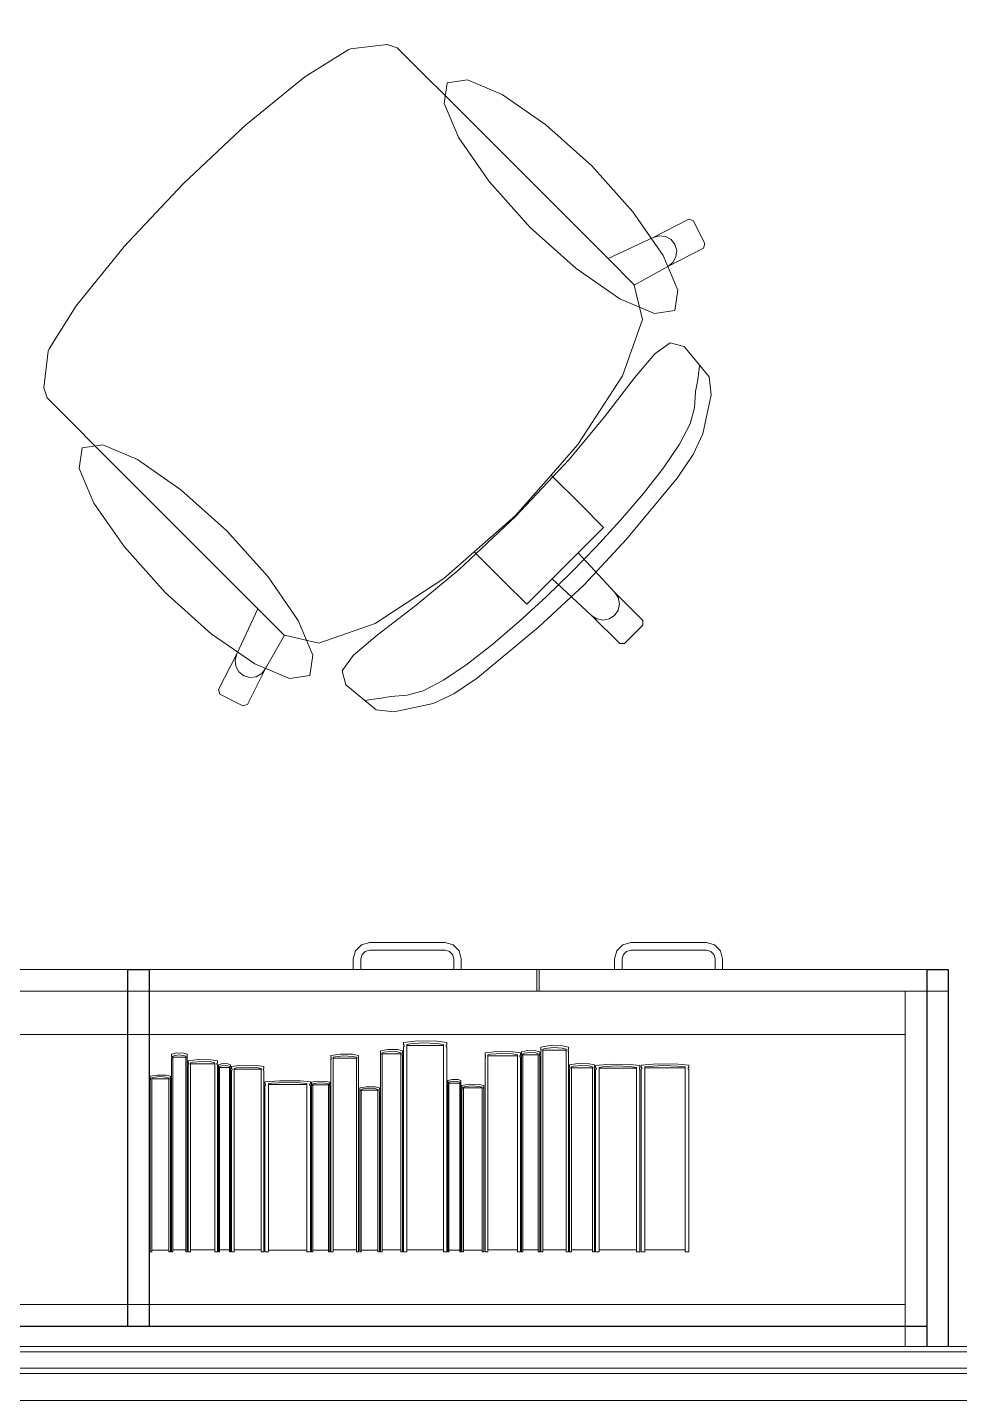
# Model space of a CAD drawing. Header units: inches. Extents: x -38 to 5698, y -33 to 92.
# Drawn here: x 197.531 to 198.395, y 18.6 to 19.871 of the extents above; entities that cross this region are included whole.
import ezdxf

# ---------------------------------------------------------------- set-up
doc = ezdxf.new("R2010")
doc.units = ezdxf.units.IN
doc.header["$MEASUREMENT"] = 0
doc.set_wipeout_variables(frame=1)
doc.linetypes.add('Wipeout_Contour', pattern=[1, 0, -1])
for name, color, linetype in [('02 _ ARQ _ ZON _ Espacio.3D', 7, 'Continuous'), ('Acabado - Muros', 7, 'Continuous'), ('Interior - Mobiliario', 7, 'Continuous')]:
    doc.layers.add(name, color=color, linetype=linetype)

msp = doc.modelspace()

# ---------------------------------------------------------------- linework, layer by layer
at = {"layer": '02 _ ARQ _ ZON _ Espacio.3D', "color": 254, "linetype": 'Continuous', "lineweight": 0, "flags": 128}
for points in [[(205.02, 18.65), (205.02, 29.6999), (193.32, 29.6999), (193.32, 25.3384), (194.57, 25.3384), (194.57, 25.1632), (193.32, 25.1632), (193.32, 18.6489)], [(205.0199, 6.5), (205.02, 18.6001), (193.32, 18.6001), (193.32, 6.5)]]:
    msp.add_lwpolyline(points, close=True, dxfattribs=at)
at = {"layer": 'Interior - Mobiliario', "color": 175, "linetype": 'Continuous', "lineweight": 13}
for p, q in [((197.7883, 19.8257), (197.8284, 19.8506)), ((197.8284, 19.8506), (197.8305, 19.8515)), ((197.8305, 19.8515), (197.8644, 19.8555)), ((197.8644, 19.8555), (197.8737, 19.8526)), ((197.8737, 19.8526), (197.8957, 19.8306)), ((197.7347, 19.7821), (197.7883, 19.8257)), ((197.8957, 19.8306), (197.9212, 19.8051)), ((197.9212, 19.8051), (198.069, 19.6573)), ((197.7339, 19.7814), (197.7347, 19.7821)), ((197.6755, 19.7266), (197.7339, 19.7814)), ((197.6755, 19.7266), (197.6207, 19.6682)), ((198.1108, 19.6769), (198.1439, 19.6938)), ((198.1439, 19.6938), (198.1479, 19.6925)), ((198.1479, 19.6925), (198.1588, 19.6712)), ((197.62, 19.6674), (197.5764, 19.6137)), ((197.6207, 19.6682), (197.62, 19.6674)), ((198.069, 19.6573), (198.1108, 19.6769)), ((198.1108, 19.6769), (198.1165, 19.6785)), ((198.1165, 19.6785), (198.1223, 19.6778)), ((198.1223, 19.6778), (198.1274, 19.675)), ((198.1274, 19.675), (198.131, 19.6704)), ((198.131, 19.6704), (198.1326, 19.6647)), ((198.1588, 19.6712), (198.1574, 19.6671)), ((198.0933, 19.633), (198.069, 19.6573)), ((198.1574, 19.6671), (198.1243, 19.6501)), ((198.1318, 19.6589), (198.129, 19.6538)), ((198.1326, 19.6647), (198.1318, 19.6589)), ((198.1243, 19.6501), (198.0933, 19.6328)), ((198.129, 19.6538), (198.1243, 19.6501)), ((198.0933, 19.633), (198.0933, 19.6328)), ((198.0933, 19.6328), (198.1008, 19.6009)), ((197.5764, 19.6137), (197.5515, 19.5737)), ((198.1008, 19.6009), (198.0824, 19.5489)), ((198.1122, 19.5691), (198.1265, 19.5792)), ((198.1265, 19.5792), (198.1394, 19.5758)), ((197.5506, 19.5716), (197.5466, 19.5376)), ((197.5515, 19.5737), (197.5506, 19.5716)), ((198.0936, 19.5469), (198.1122, 19.5691)), ((198.1394, 19.5758), (198.1626, 19.5479)), ((198.1522, 19.5451), (198.153, 19.5532)), ((198.153, 19.5532), (198.1538, 19.5577)), ((198.0824, 19.5489), (198.0411, 19.4851)), ((198.0656, 19.5107), (198.0936, 19.5469)), ((198.1501, 19.5344), (198.1522, 19.5451)), ((198.1626, 19.5479), (198.1645, 19.5311)), ((197.5466, 19.5376), (197.5495, 19.5284)), ((197.5495, 19.5284), (197.5714, 19.5064)), ((198.149, 19.519), (198.1501, 19.5344)), ((198.1645, 19.5311), (198.1567, 19.495)), ((198.1451, 19.5042), (198.149, 19.519)), ((197.5714, 19.5064), (197.5969, 19.4809)), ((198.0329, 19.4714), (198.0656, 19.5107)), ((198.1351, 19.4854), (198.1451, 19.5042)), ((198.1567, 19.495), (198.1478, 19.4758)), ((197.5969, 19.4809), (197.7448, 19.333)), ((198.0411, 19.4851), (198.0163, 19.4569)), ((198.1203, 19.4636), (198.1351, 19.4854)), ((197.9834, 19.4186), (198.0329, 19.4714)), ((198.1478, 19.4758), (198.1329, 19.4541)), ((198.0163, 19.4569), (197.983, 19.4191)), ((198.0163, 19.4569), (198.0437, 19.4296)), ((198.1329, 19.4541), (198.086, 19.3974)), ((198.1017, 19.4398), (198.1203, 19.4636)), ((198.0805, 19.415), (198.1017, 19.4398)), ((198.0437, 19.4296), (198.0648, 19.4084)), ((197.9834, 19.4186), (197.9307, 19.3692)), ((197.9451, 19.3858), (197.983, 19.4191)), ((198.058, 19.3904), (198.0805, 19.415)), ((198.0648, 19.4084), (198.0412, 19.3848)), ((198.0352, 19.3669), (198.058, 19.3904)), ((198.086, 19.3974), (198.0469, 19.3552)), ((197.917, 19.361), (197.9451, 19.3858)), ((197.9451, 19.3858), (197.9725, 19.3584)), ((198.0412, 19.3848), (198.0292, 19.3728)), ((198.0412, 19.3848), (198.0752, 19.3483)), ((197.9307, 19.3692), (197.8914, 19.3364)), ((198.0352, 19.3669), (198.0117, 19.3441)), ((198.0173, 19.3609), (198.0292, 19.3728)), ((197.8532, 19.3196), (197.917, 19.361)), ((197.9725, 19.3584), (197.9937, 19.3373)), ((197.9937, 19.3373), (198.0173, 19.3609)), ((198.0047, 19.3161), (198.0469, 19.3552)), ((198.0173, 19.3609), (198.0538, 19.3269)), ((198.0117, 19.3441), (197.9871, 19.3215)), ((198.0752, 19.3483), (198.0784, 19.3434)), ((198.0752, 19.3483), (198.1013, 19.3222)), ((198.0784, 19.3434), (198.0795, 19.3377)), ((198.0795, 19.3377), (198.0784, 19.3319)), ((197.7448, 19.333), (197.7252, 19.2913)), ((197.769, 19.3088), (197.7448, 19.333)), ((197.8914, 19.3364), (197.8552, 19.3085)), ((198.0538, 19.3269), (198.0587, 19.3237)), ((198.0538, 19.3269), (198.0799, 19.3008)), ((198.0702, 19.3237), (198.0751, 19.327)), ((198.0784, 19.3319), (198.0751, 19.327)), ((197.8012, 19.3013), (197.8532, 19.3196)), ((197.948, 19.2692), (198.0047, 19.3161)), ((197.9871, 19.3215), (197.9623, 19.3004)), ((198.0587, 19.3237), (198.0644, 19.3226)), ((198.0644, 19.3226), (198.0702, 19.3237)), ((198.1012, 19.3179), (198.0927, 19.3094)), ((198.1013, 19.3222), (198.1012, 19.3179)), ((197.7519, 19.2778), (197.7693, 19.3088)), ((197.769, 19.3088), (197.7693, 19.3088)), ((197.7693, 19.3088), (197.8012, 19.3013)), ((197.8552, 19.3085), (197.8329, 19.2899)), ((197.9623, 19.3004), (197.9385, 19.2818)), ((198.0799, 19.3008), (198.0842, 19.3008)), ((198.0842, 19.3008), (198.0927, 19.3094)), ((197.7252, 19.2913), (197.7082, 19.2582)), ((197.7252, 19.2913), (197.7236, 19.2856)), ((197.8329, 19.2899), (197.8229, 19.2756)), ((197.7236, 19.2856), (197.7243, 19.2798)), ((197.7243, 19.2798), (197.7271, 19.2747)), ((197.7271, 19.2747), (197.7317, 19.2711)), ((197.735, 19.2446), (197.7519, 19.2778)), ((197.7432, 19.2702), (197.7483, 19.2731)), ((197.7483, 19.2731), (197.7519, 19.2778)), ((197.8229, 19.2756), (197.8263, 19.2627)), ((197.9385, 19.2818), (197.9167, 19.267)), ((197.7317, 19.2711), (197.7373, 19.2695)), ((197.7373, 19.2695), (197.7432, 19.2702)), ((197.8263, 19.2627), (197.8542, 19.2395)), ((197.9167, 19.267), (197.8979, 19.257)), ((197.9263, 19.2543), (197.948, 19.2692)), ((197.7082, 19.2582), (197.7095, 19.2541)), ((197.7095, 19.2541), (197.7309, 19.2433)), ((197.8489, 19.2491), (197.8444, 19.2483)), ((197.8569, 19.2499), (197.8489, 19.2491)), ((197.8677, 19.2519), (197.8569, 19.2499)), ((197.8831, 19.2531), (197.8677, 19.2519)), ((197.8979, 19.257), (197.8831, 19.2531)), ((197.9071, 19.2454), (197.9263, 19.2543)), ((197.7309, 19.2433), (197.735, 19.2446)), ((197.8542, 19.2395), (197.8709, 19.2376)), ((197.8709, 19.2376), (197.9071, 19.2454)), ((197.8406, 19.022), (197.8351, 19.0165)), ((197.8481, 19.024), (197.8406, 19.022)), ((197.9181, 19.024), (197.8481, 19.024)), ((197.9256, 19.022), (197.9181, 19.024)), ((197.9311, 19.0165), (197.9256, 19.022)), ((198.0771, 19.0165), (198.0826, 19.022)), ((198.0826, 19.022), (198.0901, 19.024)), ((198.0901, 19.024), (198.1601, 19.024)), ((198.1601, 19.024), (198.1676, 19.022)), ((198.1676, 19.022), (198.1731, 19.0165)), ((197.8351, 19.0165), (197.8331, 19.009)), ((197.8331, 19.009), (197.8331, 18.999)), ((197.8401, 19.009), (197.8412, 19.013)), ((197.8401, 18.999), (197.8401, 19.009)), ((197.8412, 19.013), (197.8441, 19.0159)), ((197.8441, 19.0159), (197.8481, 19.017)), ((197.8481, 19.017), (197.9181, 19.017)), ((197.9181, 19.017), (197.9221, 19.0159)), ((197.9221, 19.0159), (197.925, 19.013)), ((197.925, 19.013), (197.9261, 19.009)), ((197.9261, 19.009), (197.9261, 18.999)), ((197.9331, 19.009), (197.9311, 19.0165)), ((197.9331, 18.999), (197.9331, 19.009)), ((198.0751, 19.009), (198.0771, 19.0165)), ((198.0751, 18.999), (198.0751, 19.009)), ((198.0832, 19.013), (198.0821, 19.009)), ((198.0821, 19.009), (198.0821, 18.999)), ((198.0861, 19.0159), (198.0832, 19.013)), ((198.0901, 19.017), (198.0861, 19.0159)), ((198.1601, 19.017), (198.0901, 19.017)), ((198.1641, 19.0159), (198.1601, 19.017)), ((198.167, 19.013), (198.1641, 19.0159)), ((198.1681, 19.009), (198.167, 19.013)), ((198.1681, 18.999), (198.1681, 19.009)), ((198.1731, 19.0165), (198.1751, 19.009)), ((198.1751, 19.009), (198.1751, 18.999)), ((197.8331, 18.999), (197.8401, 18.999)), ((197.9261, 18.999), (197.9331, 18.999)), ((198.0031, 18.999), (198.0031, 18.979)), ((198.0051, 18.999), (198.0051, 18.979)), ((198.0821, 18.999), (198.0751, 18.999)), ((198.1751, 18.999), (198.1681, 18.999)), ((198.3641, 18.979), (196.9041, 18.979)), ((198.3441, 18.939), (198.3441, 18.979)), ((198.3641, 18.669), (198.3641, 18.979)), ((197.893, 18.9329), (197.8796, 18.9316)), ((197.8796, 18.9316), (197.8796, 18.9295)), ((197.8828, 18.9297), (197.8859, 18.9303)), ((197.8859, 18.9303), (197.8981, 18.9311)), ((197.9109, 18.9327), (197.893, 18.9329)), ((197.8981, 18.9311), (197.9105, 18.9306)), ((197.9105, 18.9306), (197.9165, 18.9297)), ((197.9197, 18.9316), (197.9109, 18.9327)), ((197.9197, 18.9295), (197.9197, 18.9316)), ((198.3441, 18.689), (198.3441, 18.939)), ((197.6696, 18.9218), (197.6648, 18.9206)), ((197.6648, 18.9206), (197.6648, 18.9186)), ((197.6648, 18.9186), (197.6648, 18.9184)), ((197.6648, 18.9184), (197.6649, 18.9182)), ((197.6649, 18.9182), (197.665, 18.9179)), ((197.665, 18.9171), (197.6649, 18.9169)), ((197.665, 18.9179), (197.665, 18.9177)), ((197.665, 18.9177), (197.665, 18.9174)), ((197.665, 18.9174), (197.665, 18.9171)), ((197.6659, 18.9187), (197.667, 18.9193)), ((197.6659, 18.7376), (197.6659, 18.9187)), ((197.6781, 18.9178), (197.6659, 18.9178)), ((197.667, 18.9193), (197.6715, 18.92)), ((197.6761, 18.9216), (197.6696, 18.9218)), ((197.6715, 18.92), (197.6759, 18.9196)), ((197.6759, 18.9196), (197.6781, 18.9187)), ((197.6793, 18.9206), (197.6761, 18.9216)), ((197.6781, 18.9187), (197.6781, 18.7376)), ((197.679, 18.9177), (197.6791, 18.918)), ((197.679, 18.9175), (197.679, 18.9177)), ((197.6791, 18.9172), (197.679, 18.9175)), ((197.6791, 18.9182), (197.6792, 18.9185)), ((197.6791, 18.918), (197.6791, 18.9182)), ((197.6791, 18.9169), (197.6791, 18.9172)), ((197.6792, 18.9185), (197.6793, 18.9186)), ((197.6793, 18.9186), (197.6793, 18.9206)), ((197.8209, 18.9208), (197.8123, 18.9196)), ((197.8123, 18.9196), (197.8123, 18.9176)), ((197.8123, 18.9176), (197.8125, 18.9175)), ((197.8125, 18.9175), (197.8126, 18.9173)), ((197.8126, 18.9173), (197.8127, 18.917)), ((197.8144, 18.9178), (197.8163, 18.9183)), ((197.8144, 18.7376), (197.8144, 18.9178)), ((197.8163, 18.9183), (197.8242, 18.9191)), ((197.8324, 18.9206), (197.8209, 18.9208)), ((197.8242, 18.9191), (197.8321, 18.9186)), ((197.8321, 18.9186), (197.8359, 18.9178)), ((197.838, 18.9196), (197.8324, 18.9206)), ((197.8359, 18.9178), (197.8359, 18.7376)), ((197.8376, 18.9171), (197.8377, 18.9173)), ((197.8377, 18.9173), (197.8379, 18.9175)), ((197.8379, 18.9175), (197.838, 18.9176)), ((197.838, 18.9176), (197.838, 18.9196)), ((197.865, 18.9251), (197.8582, 18.9239)), ((197.8582, 18.9239), (197.8582, 18.9219)), ((197.8582, 18.9219), (197.8583, 18.9217)), ((197.8583, 18.9199), (197.8582, 18.9198)), ((197.8582, 18.9198), (197.8582, 18.7376)), ((197.8583, 18.9217), (197.8584, 18.9215)), ((197.8584, 18.9201), (197.8583, 18.9199)), ((197.8584, 18.9215), (197.8585, 18.9212)), ((197.8585, 18.9204), (197.8584, 18.9201)), ((197.8585, 18.9212), (197.8585, 18.9209)), ((197.8585, 18.9209), (197.8585, 18.9207)), ((197.8585, 18.9207), (197.8585, 18.9204)), ((197.8598, 18.922), (197.8614, 18.9226)), ((197.8598, 18.7376), (197.8598, 18.922)), ((197.877, 18.9211), (197.8598, 18.9211)), ((197.8614, 18.9226), (197.8676, 18.9233)), ((197.8741, 18.9249), (197.865, 18.9251)), ((197.8676, 18.9233), (197.8739, 18.9229)), ((197.8739, 18.9229), (197.877, 18.922)), ((197.8786, 18.9239), (197.8741, 18.9249)), ((197.877, 18.922), (197.877, 18.7376)), ((197.8783, 18.9213), (197.8784, 18.9215)), ((197.8783, 18.921), (197.8783, 18.9213)), ((197.8783, 18.9207), (197.8783, 18.921)), ((197.8783, 18.9204), (197.8783, 18.9207)), ((197.8784, 18.9202), (197.8783, 18.9204)), ((197.8784, 18.9215), (197.8785, 18.9217)), ((197.8785, 18.9199), (197.8784, 18.9202)), ((197.8785, 18.9217), (197.8786, 18.9219)), ((197.8786, 18.9198), (197.8785, 18.9199)), ((197.8786, 18.9219), (197.8786, 18.9239)), ((197.8786, 18.7376), (197.8786, 18.9198)), ((197.8796, 18.9295), (197.8798, 18.9294)), ((197.8798, 18.9275), (197.8796, 18.9274)), ((197.8796, 18.9274), (197.8796, 18.7376)), ((197.8798, 18.9294), (197.8801, 18.9291)), ((197.88, 18.9277), (197.8798, 18.9275)), ((197.8802, 18.928), (197.88, 18.9277)), ((197.8801, 18.9291), (197.8802, 18.9289)), ((197.8802, 18.9289), (197.8803, 18.9286)), ((197.8803, 18.9283), (197.8802, 18.928)), ((197.8803, 18.9286), (197.8803, 18.9283)), ((197.8828, 18.7376), (197.8828, 18.9297)), ((197.9165, 18.9287), (197.8828, 18.9287)), ((197.9165, 18.9297), (197.9165, 18.7376)), ((197.919, 18.9286), (197.9191, 18.9289)), ((197.919, 18.9283), (197.919, 18.9286)), ((197.9191, 18.9281), (197.919, 18.9283)), ((197.9191, 18.9289), (197.9193, 18.9292)), ((197.9192, 18.9278), (197.9191, 18.9281)), ((197.9195, 18.9275), (197.9192, 18.9278)), ((197.9193, 18.9292), (197.9195, 18.9294)), ((197.9195, 18.9294), (197.9197, 18.9295)), ((197.9197, 18.9274), (197.9195, 18.9275)), ((197.9197, 18.7376), (197.9197, 18.9274)), ((197.966, 18.9232), (197.9551, 18.922)), ((197.9551, 18.922), (197.9551, 18.92)), ((197.9551, 18.92), (197.9553, 18.9198)), ((197.9552, 18.918), (197.9551, 18.9179)), ((197.9551, 18.9179), (197.9551, 18.7376)), ((197.9554, 18.9183), (197.9552, 18.918)), ((197.9553, 18.9198), (197.9555, 18.9196)), ((197.9556, 18.9185), (197.9554, 18.9183)), ((197.9555, 18.9196), (197.9556, 18.9193)), ((197.9556, 18.9193), (197.9556, 18.9191)), ((197.9556, 18.9191), (197.9556, 18.9188)), ((197.9556, 18.9188), (197.9556, 18.9185)), ((197.9577, 18.9201), (197.9602, 18.9207)), ((197.9577, 18.7376), (197.9577, 18.9201)), ((197.9853, 18.9192), (197.9577, 18.9192)), ((197.9602, 18.9207), (197.9703, 18.9214)), ((197.9807, 18.923), (197.966, 18.9232)), ((197.9703, 18.9214), (197.9804, 18.921)), ((197.9804, 18.921), (197.9853, 18.9201)), ((197.9879, 18.922), (197.9807, 18.923)), ((197.9853, 18.9201), (197.9853, 18.7376)), ((197.9873, 18.9188), (197.9874, 18.9191)), ((197.9874, 18.9186), (197.9873, 18.9188)), ((197.9874, 18.9194), (197.9876, 18.9196)), ((197.9874, 18.9191), (197.9874, 18.9194)), ((197.9875, 18.9183), (197.9874, 18.9186)), ((197.9877, 18.9181), (197.9875, 18.9183)), ((197.9876, 18.9196), (197.9878, 18.9199)), ((197.9879, 18.9179), (197.9877, 18.9181)), ((197.9878, 18.9199), (197.9879, 18.92)), ((197.9879, 18.92), (197.9879, 18.922)), ((197.9879, 18.7376), (197.9879, 18.9179)), ((197.9945, 18.924), (197.9889, 18.9228)), ((197.9889, 18.9228), (197.9889, 18.9208)), ((197.9889, 18.9208), (197.989, 18.9206)), ((197.989, 18.9188), (197.9889, 18.9187)), ((197.9889, 18.9187), (197.9889, 18.7376)), ((197.989, 18.9206), (197.9891, 18.9204)), ((197.9891, 18.9191), (197.989, 18.9188)), ((197.9891, 18.9204), (197.9891, 18.9201)), ((197.9891, 18.9201), (197.9892, 18.9199)), ((197.9892, 18.9196), (197.9891, 18.9193)), ((197.9891, 18.9193), (197.9891, 18.9191)), ((197.9892, 18.9199), (197.9892, 18.9196)), ((197.9902, 18.9209), (197.9915, 18.9215)), ((197.9902, 18.7376), (197.9902, 18.9209)), ((198.0043, 18.92), (197.9902, 18.92)), ((197.9915, 18.9215), (197.9966, 18.9223)), ((198.002, 18.9238), (197.9945, 18.924)), ((197.9966, 18.9223), (198.0018, 18.9218)), ((198.0018, 18.9218), (198.0043, 18.9209)), ((198.0057, 18.9228), (198.002, 18.9238)), ((198.0043, 18.9209), (198.0043, 18.7376)), ((198.0054, 18.9202), (198.0055, 18.9204)), ((198.0054, 18.9199), (198.0054, 18.9202)), ((198.0054, 18.9196), (198.0054, 18.9199)), ((198.0054, 18.9194), (198.0054, 18.9196)), ((198.0055, 18.9191), (198.0054, 18.9194)), ((198.0055, 18.9204), (198.0056, 18.9207)), ((198.0056, 18.9189), (198.0055, 18.9191)), ((198.0056, 18.9207), (198.0057, 18.9208)), ((198.0057, 18.9187), (198.0056, 18.9189)), ((198.0057, 18.9208), (198.0057, 18.9228)), ((198.0057, 18.7376), (198.0057, 18.9187)), ((198.0152, 18.9286), (198.0067, 18.9273)), ((198.0067, 18.9273), (198.0067, 18.9253)), ((198.0067, 18.9253), (198.0068, 18.9251)), ((198.0068, 18.9233), (198.0067, 18.9232)), ((198.0067, 18.9232), (198.0067, 18.7376)), ((198.0068, 18.9251), (198.0069, 18.9249)), ((198.0069, 18.9235), (198.0068, 18.9233)), ((198.0069, 18.9249), (198.007, 18.9246)), ((198.007, 18.9238), (198.0069, 18.9235)), ((198.007, 18.9246), (198.0071, 18.9243)), ((198.0071, 18.924), (198.007, 18.9238)), ((198.0071, 18.9243), (198.0071, 18.924)), ((198.0087, 18.9254), (198.0107, 18.926)), ((198.0087, 18.7376), (198.0087, 18.9254)), ((198.0303, 18.9245), (198.0087, 18.9245)), ((198.0107, 18.926), (198.0186, 18.9268)), ((198.0268, 18.9284), (198.0152, 18.9286)), ((198.0186, 18.9268), (198.0265, 18.9263)), ((198.0265, 18.9263), (198.0303, 18.9254)), ((198.0324, 18.9273), (198.0268, 18.9284)), ((198.0303, 18.9254), (198.0303, 18.7376)), ((198.032, 18.9247), (198.0321, 18.9249)), ((198.032, 18.9244), (198.032, 18.9247)), ((198.032, 18.9241), (198.032, 18.9244)), ((198.032, 18.9238), (198.032, 18.9241)), ((198.0321, 18.9236), (198.032, 18.9238)), ((198.0321, 18.9249), (198.0323, 18.9252)), ((198.0323, 18.9233), (198.0321, 18.9236)), ((198.0323, 18.9252), (198.0324, 18.9253)), ((198.0324, 18.9232), (198.0323, 18.9233)), ((198.0324, 18.9253), (198.0324, 18.9273)), ((198.0324, 18.7376), (198.0324, 18.9232)), ((197.6649, 18.9169), (197.6648, 18.9167)), ((197.6648, 18.9167), (197.6648, 18.9165)), ((197.6648, 18.9165), (197.6648, 18.7376)), ((197.6792, 18.9167), (197.6791, 18.9169)), ((197.6793, 18.9165), (197.6792, 18.9167)), ((197.6793, 18.7376), (197.6793, 18.9165)), ((197.6893, 18.9157), (197.6803, 18.9146)), ((197.6803, 18.9146), (197.6803, 18.9126)), ((197.6803, 18.9126), (197.6804, 18.9125)), ((197.6804, 18.9108), (197.6803, 18.9107)), ((197.6803, 18.9107), (197.6803, 18.7376)), ((197.6804, 18.9125), (197.6806, 18.9123)), ((197.6805, 18.911), (197.6804, 18.9108)), ((197.6807, 18.9112), (197.6805, 18.911)), ((197.6806, 18.9123), (197.6807, 18.912)), ((197.6807, 18.912), (197.6807, 18.9118)), ((197.6807, 18.9118), (197.6807, 18.9115)), ((197.6807, 18.9115), (197.6807, 18.9112)), ((197.6824, 18.9128), (197.6845, 18.9133)), ((197.6824, 18.7376), (197.6824, 18.9128)), ((197.705, 18.9119), (197.6824, 18.9119)), ((197.6824, 18.9119), (197.6824, 18.7394)), ((197.6845, 18.9133), (197.6927, 18.914)), ((197.7013, 18.9155), (197.6893, 18.9157)), ((197.6927, 18.914), (197.701, 18.9136)), ((197.701, 18.9136), (197.705, 18.9128)), ((197.7072, 18.9146), (197.7013, 18.9155)), ((197.705, 18.9128), (197.705, 18.7376)), ((197.705, 18.7394), (197.705, 18.9119)), ((197.7068, 18.9121), (197.7069, 18.9123)), ((197.7068, 18.9118), (197.7068, 18.9121)), ((197.7068, 18.9115), (197.7068, 18.9118)), ((197.7068, 18.9113), (197.7068, 18.9115)), ((197.7069, 18.911), (197.7068, 18.9113)), ((197.7069, 18.9123), (197.7071, 18.9125)), ((197.7071, 18.9108), (197.7069, 18.911)), ((197.7071, 18.9125), (197.7072, 18.9126)), ((197.7072, 18.9107), (197.7071, 18.9108)), ((197.7072, 18.9126), (197.7072, 18.9146)), ((197.7072, 18.7376), (197.7072, 18.9107)), ((197.7119, 18.9121), (197.7082, 18.9109)), ((197.7082, 18.9109), (197.7082, 18.909)), ((197.7082, 18.909), (197.7083, 18.9089)), ((197.7083, 18.9074), (197.7082, 18.9072)), ((197.7082, 18.9072), (197.7082, 18.9071)), ((197.7082, 18.9071), (197.7082, 18.7376)), ((197.7083, 18.9089), (197.7083, 18.9087)), ((197.7083, 18.9087), (197.7084, 18.9084)), ((197.7084, 18.9077), (197.7083, 18.9074)), ((197.7084, 18.9084), (197.7084, 18.9082)), ((197.7084, 18.9082), (197.7084, 18.9079)), ((197.7084, 18.9079), (197.7084, 18.9077)), ((197.7091, 18.9092), (197.7099, 18.9097)), ((197.7091, 18.7376), (197.7091, 18.9092)), ((197.7184, 18.9083), (197.7091, 18.9083)), ((197.7099, 18.9097), (197.7133, 18.9104)), ((197.7169, 18.9119), (197.7119, 18.9121)), ((197.7133, 18.9104), (197.7168, 18.91)), ((197.7168, 18.91), (197.7184, 18.9092)), ((197.7193, 18.9109), (197.7169, 18.9119)), ((197.7184, 18.9092), (197.7184, 18.7376)), ((197.7191, 18.9082), (197.7192, 18.9085)), ((197.7191, 18.908), (197.7191, 18.9082)), ((197.7192, 18.9077), (197.7191, 18.908)), ((197.7192, 18.9087), (197.7193, 18.9089)), ((197.7192, 18.9085), (197.7192, 18.9087)), ((197.7192, 18.9075), (197.7192, 18.9077)), ((197.7193, 18.9072), (197.7192, 18.9075)), ((197.7193, 18.909), (197.7193, 18.9109)), ((197.7193, 18.9089), (197.7193, 18.909)), ((197.7193, 18.9071), (197.7193, 18.9072)), ((197.7193, 18.7376), (197.7193, 18.9071)), ((197.7303, 18.9104), (197.7203, 18.9092)), ((197.7203, 18.9092), (197.7203, 18.9074)), ((197.7203, 18.9074), (197.7205, 18.9072)), ((197.7204, 18.9056), (197.7203, 18.9055)), ((197.7203, 18.9055), (197.7203, 18.7376)), ((197.7206, 18.9058), (197.7204, 18.9056)), ((197.7205, 18.9072), (197.7206, 18.907)), ((197.7206, 18.907), (197.7208, 18.9068)), ((197.7207, 18.906), (197.7206, 18.9058)), ((197.7208, 18.9063), (197.7207, 18.906)), ((197.7208, 18.9068), (197.7208, 18.9065)), ((197.7208, 18.9065), (197.7208, 18.9063)), ((197.7227, 18.9075), (197.725, 18.908)), ((197.7227, 18.7376), (197.7227, 18.9075)), ((197.7478, 18.9067), (197.7227, 18.9067)), ((197.725, 18.908), (197.7341, 18.9087)), ((197.7436, 18.9102), (197.7303, 18.9104)), ((197.7341, 18.9087), (197.7433, 18.9083)), ((197.7433, 18.9083), (197.7478, 18.9075)), ((197.7502, 18.9092), (197.7436, 18.9102)), ((197.7478, 18.9075), (197.7478, 18.7376)), ((197.7497, 18.9068), (197.7499, 18.9071)), ((197.7497, 18.9066), (197.7497, 18.9068)), ((197.7497, 18.9063), (197.7497, 18.9066)), ((197.7497, 18.9061), (197.7497, 18.9063)), ((197.7498, 18.9058), (197.7497, 18.9061)), ((197.75, 18.9056), (197.7498, 18.9058)), ((197.7499, 18.9071), (197.75, 18.9073)), ((197.75, 18.9073), (197.7502, 18.9074)), ((197.7502, 18.9055), (197.75, 18.9056)), ((197.7502, 18.9074), (197.7502, 18.9092)), ((197.7502, 18.7376), (197.7502, 18.9055)), ((197.8124, 18.9157), (197.8123, 18.9156)), ((197.8123, 18.9156), (197.8123, 18.7376)), ((197.8126, 18.916), (197.8124, 18.9157)), ((197.8127, 18.9162), (197.8126, 18.916)), ((197.8127, 18.917), (197.8128, 18.9167)), ((197.8128, 18.9167), (197.8127, 18.9165)), ((197.8127, 18.9165), (197.8127, 18.9162)), ((197.8359, 18.9169), (197.8144, 18.9169)), ((197.8376, 18.9168), (197.8376, 18.9171)), ((197.8376, 18.9165), (197.8376, 18.9168)), ((197.8376, 18.9163), (197.8376, 18.9165)), ((197.8377, 18.916), (197.8376, 18.9163)), ((197.8378, 18.9158), (197.8377, 18.916)), ((197.838, 18.9156), (197.8378, 18.9158)), ((197.838, 18.7376), (197.838, 18.9156)), ((198.0411, 18.912), (198.0334, 18.9108)), ((198.0334, 18.9108), (198.0334, 18.909)), ((198.0334, 18.909), (198.0335, 18.9088)), ((198.0335, 18.9071), (198.0334, 18.907)), ((198.0334, 18.907), (198.0334, 18.7376)), ((198.0335, 18.9088), (198.0337, 18.9086)), ((198.0336, 18.9074), (198.0335, 18.9071)), ((198.0337, 18.9076), (198.0336, 18.9074)), ((198.0337, 18.9086), (198.0337, 18.9084)), ((198.0337, 18.9084), (198.0338, 18.9081)), ((198.0338, 18.9078), (198.0337, 18.9076)), ((198.0338, 18.9081), (198.0338, 18.9078)), ((198.0352, 18.9091), (198.037, 18.9096)), ((198.0352, 18.7376), (198.0352, 18.9091)), ((198.0546, 18.9082), (198.0352, 18.9082)), ((198.037, 18.9096), (198.0441, 18.9103)), ((198.0514, 18.9118), (198.0411, 18.912)), ((198.0441, 18.9103), (198.0512, 18.9099)), ((198.0512, 18.9099), (198.0546, 18.9091)), ((198.0565, 18.9108), (198.0514, 18.9118)), ((198.0546, 18.9091), (198.0546, 18.7376)), ((198.0561, 18.9082), (198.0562, 18.9084)), ((198.0561, 18.9079), (198.0561, 18.9082)), ((198.0561, 18.9076), (198.0561, 18.9079)), ((198.0562, 18.9074), (198.0561, 18.9076)), ((198.0562, 18.9084), (198.0563, 18.9086)), ((198.0564, 18.9072), (198.0562, 18.9074)), ((198.0563, 18.9086), (198.0564, 18.9089)), ((198.0564, 18.9089), (198.0565, 18.909)), ((198.0565, 18.907), (198.0564, 18.9072)), ((198.0565, 18.909), (198.0565, 18.9108)), ((198.0565, 18.7376), (198.0565, 18.907)), ((198.0712, 18.9114), (198.0575, 18.9103)), ((198.0575, 18.9103), (198.0575, 18.9084)), ((198.0575, 18.9084), (198.0577, 18.9082)), ((198.0577, 18.9066), (198.0575, 18.9065)), ((198.0575, 18.9065), (198.0575, 18.7376)), ((198.0577, 18.9082), (198.0579, 18.908)), ((198.0579, 18.9068), (198.0577, 18.9066)), ((198.0579, 18.908), (198.0581, 18.9078)), ((198.0581, 18.907), (198.0579, 18.9068)), ((198.0581, 18.9078), (198.0582, 18.9075)), ((198.0582, 18.9073), (198.0581, 18.907)), ((198.0582, 18.9075), (198.0582, 18.9073)), ((198.0608, 18.9085), (198.0639, 18.909)), ((198.0608, 18.7376), (198.0608, 18.9085)), ((198.0954, 18.9077), (198.0608, 18.9077)), ((198.0639, 18.909), (198.0765, 18.9098)), ((198.0896, 18.9112), (198.0712, 18.9114)), ((198.0765, 18.9098), (198.0892, 18.9093)), ((198.0892, 18.9093), (198.0954, 18.9085)), ((198.0986, 18.9103), (198.0896, 18.9112)), ((198.0954, 18.9085), (198.0954, 18.7376)), ((198.098, 18.9076), (198.0981, 18.9078)), ((198.098, 18.9073), (198.098, 18.9076)), ((198.098, 18.9071), (198.098, 18.9073)), ((198.0982, 18.9068), (198.098, 18.9071)), ((198.0981, 18.9078), (198.0982, 18.9081)), ((198.0982, 18.9081), (198.0985, 18.9083)), ((198.0984, 18.9066), (198.0982, 18.9068)), ((198.0986, 18.9065), (198.0984, 18.9066)), ((198.0985, 18.9083), (198.0986, 18.9084)), ((198.0986, 18.9084), (198.0986, 18.9103)), ((198.0986, 18.7376), (198.0986, 18.9065)), ((198.1144, 18.9118), (198.0996, 18.9106)), ((198.0996, 18.9106), (198.0996, 18.9087)), ((198.0996, 18.9087), (198.0999, 18.9086)), ((198.0998, 18.9069), (198.0996, 18.9068)), ((198.0996, 18.9068), (198.0996, 18.7376)), ((198.1001, 18.9071), (198.0998, 18.9069)), ((198.0999, 18.9086), (198.1001, 18.9084)), ((198.1001, 18.9084), (198.1003, 18.9081)), ((198.1003, 18.9074), (198.1001, 18.9071)), ((198.1003, 18.9081), (198.1004, 18.9079)), ((198.1004, 18.9076), (198.1003, 18.9074)), ((198.1004, 18.9079), (198.1004, 18.9076)), ((198.1032, 18.9089), (198.1065, 18.9094)), ((198.1032, 18.7376), (198.1032, 18.9089)), ((198.1403, 18.908), (198.1032, 18.908)), ((198.1065, 18.9094), (198.1201, 18.9101)), ((198.1341, 18.9115), (198.1144, 18.9118)), ((198.1201, 18.9101), (198.1337, 18.9097)), ((198.1337, 18.9097), (198.1403, 18.9089)), ((198.1438, 18.9106), (198.1341, 18.9115)), ((198.1403, 18.9089), (198.1403, 18.7376)), ((198.1431, 18.9079), (198.1432, 18.9082)), ((198.1431, 18.9077), (198.1431, 18.9079)), ((198.1432, 18.9074), (198.1431, 18.9077)), ((198.1432, 18.9082), (198.1434, 18.9084)), ((198.1433, 18.9072), (198.1432, 18.9074)), ((198.1436, 18.9069), (198.1433, 18.9072)), ((198.1434, 18.9084), (198.1437, 18.9086)), ((198.1438, 18.9068), (198.1436, 18.9069)), ((198.1437, 18.9086), (198.1438, 18.9087)), ((198.1438, 18.9087), (198.1438, 18.9106)), ((198.1438, 18.7376), (198.1438, 18.9068)), ((197.6597, 18.9012), (197.6513, 18.9014)), ((197.6537, 18.8999), (197.6595, 18.8994)), ((197.6595, 18.8994), (197.6623, 18.8987)), ((197.6638, 18.9003), (197.6597, 18.9012)), ((197.6623, 18.8987), (197.6623, 18.7376)), ((197.6634, 18.8978), (197.6635, 18.898)), ((197.6634, 18.8976), (197.6634, 18.8978)), ((197.6635, 18.8973), (197.6634, 18.8976)), ((197.6635, 18.898), (197.6636, 18.8983)), ((197.6635, 18.8971), (197.6635, 18.8973)), ((197.6637, 18.8969), (197.6635, 18.8971)), ((197.6636, 18.8983), (197.6637, 18.8985)), ((197.6637, 18.8985), (197.6638, 18.8985)), ((197.6638, 18.8967), (197.6637, 18.8969)), ((197.6638, 18.8985), (197.6638, 18.9003)), ((197.6638, 18.7376), (197.6638, 18.8967)), ((197.7652, 18.8961), (197.7512, 18.8951)), ((197.7512, 18.8951), (197.7512, 18.8934)), ((197.7512, 18.8934), (197.7514, 18.8932)), ((197.7513, 18.8917), (197.7512, 18.8916)), ((197.7516, 18.8919), (197.7513, 18.8917)), ((197.7514, 18.8932), (197.7516, 18.893)), ((197.7516, 18.893), (197.7518, 18.8928)), ((197.7517, 18.8921), (197.7516, 18.8919)), ((197.7518, 18.8923), (197.7517, 18.8921)), ((197.7518, 18.8928), (197.7519, 18.8926)), ((197.7519, 18.8926), (197.7518, 18.8923)), ((197.7545, 18.8935), (197.7577, 18.894)), ((197.7545, 18.7376), (197.7545, 18.8935)), ((197.79, 18.8927), (197.7545, 18.8927)), ((197.7577, 18.894), (197.7707, 18.8946)), ((197.7841, 18.8959), (197.7652, 18.8961)), ((197.7707, 18.8946), (197.7836, 18.8942)), ((197.7836, 18.8942), (197.79, 18.8935)), ((197.7933, 18.8951), (197.7841, 18.8959)), ((197.79, 18.8935), (197.79, 18.7376)), ((197.7926, 18.8926), (197.7927, 18.8929)), ((197.7926, 18.8924), (197.7926, 18.8926)), ((197.7927, 18.8922), (197.7926, 18.8924)), ((197.7927, 18.8929), (197.7929, 18.8931)), ((197.7929, 18.892), (197.7927, 18.8922)), ((197.7929, 18.8931), (197.7932, 18.8933)), ((197.7931, 18.8917), (197.7929, 18.892)), ((197.7933, 18.8916), (197.7931, 18.8917)), ((197.7932, 18.8933), (197.7933, 18.8934)), ((197.7933, 18.8934), (197.7933, 18.8951)), ((197.8, 18.8957), (197.7943, 18.8947)), ((197.7943, 18.8947), (197.7943, 18.893)), ((197.7943, 18.893), (197.7944, 18.8929)), ((197.7944, 18.8929), (197.7945, 18.8926)), ((197.7945, 18.8926), (197.7946, 18.8924)), ((197.7946, 18.8917), (197.7945, 18.8915)), ((197.7946, 18.8924), (197.7946, 18.8922)), ((197.7946, 18.8922), (197.7946, 18.892)), ((197.7946, 18.892), (197.7946, 18.8917)), ((197.7957, 18.8931), (197.797, 18.8936)), ((197.7957, 18.7376), (197.7957, 18.8931)), ((197.81, 18.8923), (197.7957, 18.8923)), ((197.797, 18.8936), (197.8022, 18.8942)), ((197.8076, 18.8955), (197.8, 18.8957)), ((197.8022, 18.8942), (197.8074, 18.8938)), ((197.8074, 18.8938), (197.81, 18.8931)), ((197.8113, 18.8947), (197.8076, 18.8955)), ((197.81, 18.8931), (197.81, 18.7376)), ((197.811, 18.8923), (197.8111, 18.8925)), ((197.811, 18.892), (197.811, 18.8923)), ((197.8111, 18.8918), (197.811, 18.892)), ((197.8111, 18.8925), (197.8112, 18.8927)), ((197.8111, 18.8916), (197.8111, 18.8918)), ((197.8112, 18.8927), (197.8113, 18.8929)), ((197.8113, 18.893), (197.8113, 18.8947)), ((197.8113, 18.8929), (197.8113, 18.893)), ((197.9247, 18.8973), (197.9207, 18.8963)), ((197.9207, 18.8963), (197.9207, 18.8945)), ((197.9207, 18.8945), (197.9207, 18.8944)), ((197.9207, 18.8944), (197.9208, 18.8942)), ((197.9208, 18.8931), (197.9207, 18.8929)), ((197.9207, 18.8929), (197.9207, 18.8928)), ((197.9207, 18.8928), (197.9207, 18.7376)), ((197.9208, 18.8942), (197.9209, 18.894)), ((197.9209, 18.8935), (197.9208, 18.8933)), ((197.9208, 18.8933), (197.9208, 18.8931)), ((197.9209, 18.894), (197.9209, 18.8937)), ((197.9209, 18.8937), (197.9209, 18.8935)), ((197.9216, 18.8947), (197.9226, 18.8951)), ((197.9216, 18.7376), (197.9216, 18.8947)), ((197.9318, 18.8939), (197.9216, 18.8939)), ((197.9226, 18.8951), (197.9262, 18.8958)), ((197.9301, 18.8971), (197.9247, 18.8973)), ((197.9262, 18.8958), (197.9299, 18.8954)), ((197.9299, 18.8954), (197.9318, 18.8947)), ((197.9327, 18.8963), (197.9301, 18.8971)), ((197.9318, 18.8947), (197.9318, 18.7376)), ((197.9325, 18.894), (197.9326, 18.8942)), ((197.9325, 18.8938), (197.9325, 18.894)), ((197.9325, 18.8936), (197.9325, 18.8938)), ((197.9325, 18.8933), (197.9325, 18.8936)), ((197.9326, 18.8931), (197.9325, 18.8933)), ((197.9326, 18.8942), (197.9327, 18.8944)), ((197.9326, 18.8929), (197.9326, 18.8931)), ((197.9327, 18.8928), (197.9326, 18.8929)), ((197.9327, 18.8945), (197.9327, 18.8963)), ((197.9327, 18.8944), (197.9327, 18.8945)), ((197.9327, 18.7376), (197.9327, 18.8928)), ((197.9405, 18.8928), (197.9337, 18.8917)), ((197.9337, 18.8917), (197.9337, 18.8901)), ((197.9496, 18.8926), (197.9405, 18.8928)), ((197.9541, 18.8917), (197.9496, 18.8926)), ((197.9541, 18.8901), (197.9541, 18.8917)), ((197.7512, 18.8916), (197.7512, 18.7376)), ((197.7933, 18.7376), (197.7933, 18.8916)), ((197.7944, 18.8913), (197.7943, 18.8912)), ((197.7943, 18.8912), (197.7943, 18.7376)), ((197.7945, 18.8915), (197.7944, 18.8913)), ((197.8112, 18.8914), (197.8111, 18.8916)), ((197.8113, 18.8912), (197.8112, 18.8914)), ((197.8113, 18.7376), (197.8113, 18.8912)), ((197.845, 18.8906), (197.839, 18.8896)), ((197.839, 18.8896), (197.839, 18.8879)), ((197.839, 18.8879), (197.8391, 18.8878)), ((197.8392, 18.8865), (197.839, 18.8863)), ((197.839, 18.8863), (197.839, 18.8863)), ((197.839, 18.8863), (197.839, 18.7376)), ((197.8391, 18.8878), (197.8392, 18.8876)), ((197.8392, 18.8876), (197.8392, 18.8874)), ((197.8392, 18.8874), (197.8393, 18.8872)), ((197.8393, 18.887), (197.8392, 18.8867)), ((197.8392, 18.8867), (197.8392, 18.8865)), ((197.8393, 18.8872), (197.8393, 18.887)), ((197.8404, 18.8881), (197.8418, 18.8885)), ((197.8404, 18.7376), (197.8404, 18.8881)), ((197.8557, 18.8873), (197.8404, 18.8873)), ((197.8418, 18.8885), (197.8474, 18.8892)), ((197.8532, 18.8904), (197.845, 18.8906)), ((197.8474, 18.8892), (197.853, 18.8888)), ((197.853, 18.8888), (197.8557, 18.8881)), ((197.8572, 18.8896), (197.8532, 18.8904)), ((197.8557, 18.8881), (197.8557, 18.7376)), ((197.8569, 18.8874), (197.857, 18.8877)), ((197.8569, 18.8872), (197.8569, 18.8874)), ((197.8569, 18.887), (197.8569, 18.8872)), ((197.8569, 18.8868), (197.8569, 18.887)), ((197.857, 18.8866), (197.8569, 18.8868)), ((197.857, 18.8877), (197.8571, 18.8879)), ((197.8571, 18.8864), (197.857, 18.8866)), ((197.8571, 18.8879), (197.8572, 18.8879)), ((197.8572, 18.8863), (197.8571, 18.8864)), ((197.8572, 18.8879), (197.8572, 18.8896)), ((197.8572, 18.7376), (197.8572, 18.8863)), ((197.9337, 18.8901), (197.9338, 18.8899)), ((197.9338, 18.8885), (197.9337, 18.8884)), ((197.9337, 18.8884), (197.9337, 18.7376)), ((197.9338, 18.8899), (197.9339, 18.8897)), ((197.9339, 18.8886), (197.9338, 18.8885)), ((197.9339, 18.8897), (197.934, 18.8895)), ((197.934, 18.8889), (197.9339, 18.8886)), ((197.934, 18.8895), (197.9341, 18.8893)), ((197.9341, 18.8891), (197.934, 18.8889)), ((197.9341, 18.8893), (197.9341, 18.8891)), ((197.9353, 18.8902), (197.9369, 18.8907)), ((197.9353, 18.7376), (197.9353, 18.8902)), ((197.9525, 18.8894), (197.9353, 18.8894)), ((197.9369, 18.8907), (197.9431, 18.8913)), ((197.9431, 18.8913), (197.9494, 18.8909)), ((197.9494, 18.8909), (197.9525, 18.8902)), ((197.9525, 18.8902), (197.9525, 18.7376)), ((197.9538, 18.8896), (197.9539, 18.8898)), ((197.9538, 18.8894), (197.9538, 18.8896)), ((197.9538, 18.8891), (197.9538, 18.8894)), ((197.9538, 18.8889), (197.9538, 18.8891)), ((197.9539, 18.8887), (197.9538, 18.8889)), ((197.9539, 18.8898), (197.954, 18.89)), ((197.954, 18.8885), (197.9539, 18.8887)), ((197.954, 18.89), (197.9541, 18.8901)), ((197.9541, 18.8884), (197.954, 18.8885)), ((197.9541, 18.7376), (197.9541, 18.8884)), ((197.6659, 18.7395), (197.6781, 18.7395)), ((197.6824, 18.7394), (197.705, 18.7394)), ((197.7091, 18.7394), (197.7184, 18.7394)), ((197.7227, 18.7394), (197.7478, 18.7394)), ((197.7545, 18.7392), (197.79, 18.7392)), ((197.7957, 18.7392), (197.81, 18.7392)), ((197.8144, 18.7395), (197.8359, 18.7395)), ((197.8404, 18.7392), (197.8557, 18.7392)), ((197.8598, 18.7395), (197.877, 18.7395)), ((197.8828, 18.7396), (197.9165, 18.7396)), ((197.9216, 18.7392), (197.9318, 18.7392)), ((197.9353, 18.7392), (197.9525, 18.7392)), ((197.9577, 18.7395), (197.9853, 18.7395)), ((197.9902, 18.7395), (198.0043, 18.7395)), ((198.0087, 18.7395), (198.0303, 18.7395)), ((198.0352, 18.7394), (198.0546, 18.7394)), ((198.0608, 18.7394), (198.0954, 18.7394)), ((198.1032, 18.7394), (198.1403, 18.7394)), ((197.6623, 18.7376), (197.6638, 18.7376)), ((197.6648, 18.7376), (197.6659, 18.7376)), ((197.6781, 18.7376), (197.6793, 18.7376)), ((197.6803, 18.7376), (197.6824, 18.7376)), ((197.705, 18.7376), (197.7072, 18.7376)), ((197.7082, 18.7376), (197.7091, 18.7376)), ((197.7184, 18.7376), (197.7193, 18.7376)), ((197.7203, 18.7376), (197.7227, 18.7376)), ((197.7478, 18.7376), (197.7502, 18.7376)), ((197.7512, 18.7376), (197.7545, 18.7376)), ((197.79, 18.7376), (197.7933, 18.7376)), ((197.7943, 18.7376), (197.7957, 18.7376)), ((197.81, 18.7376), (197.8113, 18.7376)), ((197.8123, 18.7376), (197.8144, 18.7376)), ((197.8359, 18.7376), (197.838, 18.7376)), ((197.839, 18.7376), (197.8404, 18.7376)), ((197.8557, 18.7376), (197.8572, 18.7376)), ((197.8582, 18.7376), (197.8598, 18.7376)), ((197.877, 18.7376), (197.8786, 18.7376)), ((197.8796, 18.7376), (197.8828, 18.7376)), ((197.9165, 18.7376), (197.9197, 18.7376)), ((197.9207, 18.7376), (197.9216, 18.7376)), ((197.9318, 18.7376), (197.9327, 18.7376)), ((197.9337, 18.7376), (197.9353, 18.7376)), ((197.9525, 18.7376), (197.9541, 18.7376)), ((197.9551, 18.7376), (197.9577, 18.7376)), ((197.9853, 18.7376), (197.9879, 18.7376)), ((197.9889, 18.7376), (197.9902, 18.7376)), ((198.0043, 18.7376), (198.0057, 18.7376)), ((198.0067, 18.7376), (198.0087, 18.7376)), ((198.0303, 18.7376), (198.0324, 18.7376)), ((198.0334, 18.7376), (198.0352, 18.7376)), ((198.0546, 18.7376), (198.0565, 18.7376)), ((198.0575, 18.7376), (198.0608, 18.7376)), ((198.0954, 18.7376), (198.0986, 18.7376)), ((198.0996, 18.7376), (198.1032, 18.7376)), ((198.1403, 18.7376), (198.1438, 18.7376)), ((196.9041, 18.669), (198.3641, 18.669))]:
    msp.add_line(p, q, dxfattribs=at)
at = {"layer": 'Interior - Mobiliario', "color": 175, "linetype": 'Continuous', "lineweight": 13, "flags": 128}
for points in [[(198.054, 19.7431), (198.0921, 19.7006), (198.1201, 19.6602), (198.1337, 19.6281), (198.1309, 19.6092), (198.1119, 19.6064), (198.0799, 19.62), (198.0395, 19.648), (197.997, 19.6861), (197.9589, 19.7286), (197.9309, 19.769), (197.9173, 19.801), (197.9201, 19.82), (197.939, 19.8228), (197.9711, 19.8092), (198.0115, 19.7812)], [(197.659, 19.3481), (197.7015, 19.31), (197.7419, 19.282), (197.7739, 19.2684), (197.7929, 19.2712), (197.7957, 19.2901), (197.7821, 19.3222), (197.7541, 19.3626), (197.7159, 19.4051), (197.6735, 19.4432), (197.6331, 19.4712), (197.601, 19.4848), (197.5821, 19.482), (197.5792, 19.463), (197.5929, 19.431), (197.6209, 19.3906)]]:
    msp.add_lwpolyline(points, close=True, dxfattribs=at)

# ---------------------------------------------------------------- next in the draw order: wipeouts: each hides what was drawn before it
at = {"color": 254, "linetype": 'Wipeout_Contour', "lineweight": 0, "ltscale": 6483.446576}
msp.add_wipeout([(197.6441, 18.999), (197.6241, 18.999), (197.6241, 18.669), (197.6441, 18.669)], dxfattribs=at).dxf.layer = 'Interior - Mobiliario'

# ---------------------------------------------------------------- next in the draw order: linework, layer by layer
at = {"layer": 'Interior - Mobiliario', "color": 175, "linetype": 'Continuous', "lineweight": 13}
for p, q in [((197.6241, 18.999), (197.2651, 18.999)), ((197.6441, 18.999), (197.6241, 18.999)), ((197.6241, 18.999), (197.6241, 18.669)), ((197.6441, 18.999), (197.6241, 18.999)), ((197.6241, 18.999), (197.6241, 18.979)), ((197.6441, 18.669), (197.6441, 18.999)), ((197.6441, 18.999), (198.0031, 18.999)), ((197.6441, 18.999), (197.6441, 18.979)), ((198.3441, 18.979), (196.9241, 18.979)), ((197.6241, 18.979), (197.2651, 18.979)), ((197.6441, 18.979), (198.0031, 18.979)), ((196.9241, 18.939), (198.3441, 18.939)), ((197.6513, 18.9014), (197.6451, 18.9003)), ((197.6451, 18.9003), (197.6451, 18.8985)), ((197.6451, 18.8985), (197.6452, 18.8984)), ((197.6452, 18.8968), (197.6451, 18.8967)), ((197.6451, 18.8967), (197.6451, 18.7376)), ((197.6452, 18.8984), (197.6453, 18.8982)), ((197.6453, 18.897), (197.6452, 18.8968)), ((197.6453, 18.8982), (197.6454, 18.898)), ((197.6454, 18.8973), (197.6453, 18.897)), ((197.6454, 18.898), (197.6454, 18.8977)), ((197.6454, 18.8977), (197.6454, 18.8975)), ((197.6454, 18.8975), (197.6454, 18.8973)), ((197.6466, 18.8987), (197.648, 18.8992)), ((197.6466, 18.7376), (197.6466, 18.8987)), ((197.6623, 18.8979), (197.6466, 18.8979)), ((197.648, 18.8992), (197.6537, 18.8999)), ((197.6466, 18.7393), (197.6623, 18.7393)), ((197.6451, 18.7376), (197.6466, 18.7376)), ((198.3441, 18.689), (196.9241, 18.689)), ((197.6241, 18.669), (197.6441, 18.669))]:
    msp.add_line(p, q, dxfattribs=at)
at = {"layer": 'Interior - Mobiliario', "color": 175, "linetype": 'Continuous', "lineweight": 30}
for p, q in [((197.6241, 18.999), (197.6241, 18.669)), ((197.6241, 18.999), (197.6441, 18.999)), ((197.6441, 18.999), (197.6441, 18.669)), ((197.6241, 18.669), (197.6441, 18.669))]:
    msp.add_line(p, q, dxfattribs=at)

# ---------------------------------------------------------------- next in the draw order: wipeouts: each hides what was drawn before it
at = {"color": 254, "linetype": 'Wipeout_Contour', "lineweight": 0, "ltscale": 6483.438439}
msp.add_wipeout([(198.3641, 18.669), (196.9041, 18.669), (196.9041, 18.649), (198.3641, 18.649)], dxfattribs=at).dxf.layer = 'Interior - Mobiliario'

# ---------------------------------------------------------------- next in the draw order: linework, layer by layer
at = {"layer": 'Interior - Mobiliario', "color": 175, "linetype": 'Continuous', "lineweight": 13}
for p, q in [((197.6241, 18.999), (197.6241, 18.669)), ((197.6441, 18.669), (197.6441, 18.999)), ((198.3441, 18.649), (198.3441, 18.689)), ((198.3641, 18.669), (196.9041, 18.669)), ((197.6241, 18.669), (197.6441, 18.669)), ((198.3641, 18.649), (198.3641, 18.669)), ((196.9041, 18.649), (198.3641, 18.649)), ((196.9241, 18.649), (198.3441, 18.649))]:
    msp.add_line(p, q, dxfattribs=at)
at = {"layer": 'Interior - Mobiliario', "color": 175, "linetype": 'Continuous', "lineweight": 30}
for p, q in [((196.9041, 18.669), (198.3641, 18.669)), ((198.3641, 18.669), (198.3641, 18.649)), ((196.9041, 18.649), (198.3641, 18.649))]:
    msp.add_line(p, q, dxfattribs=at)

# ---------------------------------------------------------------- next in the draw order: wipeouts: each hides what was drawn before it
at = {"color": 254, "linetype": 'Wipeout_Contour', "lineweight": 0, "ltscale": 6486.405916}
msp.add_wipeout([(198.3841, 18.999), (198.3641, 18.999), (198.3641, 18.649), (198.3841, 18.649)], dxfattribs=at).dxf.layer = 'Interior - Mobiliario'

# ---------------------------------------------------------------- next in the draw order: linework, layer by layer
at = {"layer": 'Interior - Mobiliario', "color": 175, "linetype": 'Continuous', "lineweight": 13}
for p, q in [((196.8841, 18.999), (198.3841, 18.999)), ((198.3641, 18.999), (196.9041, 18.999)), ((198.3641, 18.999), (196.9041, 18.999)), ((198.3641, 18.999), (198.0051, 18.999)), ((198.3841, 18.999), (198.3641, 18.999)), ((198.3641, 18.999), (198.3641, 18.649)), ((198.3641, 18.649), (198.3641, 18.999)), ((198.3641, 18.669), (198.3641, 18.999)), ((198.3641, 18.999), (198.3641, 18.979)), ((198.3841, 18.649), (198.3841, 18.999)), ((198.3841, 18.999), (198.3841, 18.649)), ((198.3641, 18.979), (196.9041, 18.979)), ((198.3641, 18.979), (196.9041, 18.979)), ((198.3641, 18.979), (198.0051, 18.979)), ((198.3841, 18.979), (198.3441, 18.979)), ((198.3641, 18.669), (198.3641, 18.979)), ((198.3641, 18.669), (198.3641, 18.979)), ((198.3841, 18.649), (198.3841, 18.979)), ((196.9041, 18.669), (198.3641, 18.669)), ((196.9041, 18.669), (198.3641, 18.669)), ((196.9041, 18.669), (198.3641, 18.669)), ((198.3841, 18.649), (196.8841, 18.649)), ((196.9041, 18.649), (198.3641, 18.649)), ((198.3441, 18.649), (198.3841, 18.649)), ((198.3641, 18.649), (198.3841, 18.649))]:
    msp.add_line(p, q, dxfattribs=at)
at = {"layer": 'Interior - Mobiliario', "color": 175, "linetype": 'Continuous', "lineweight": 30}
for p, q in [((198.3641, 18.999), (198.3641, 18.649)), ((198.3641, 18.999), (198.3841, 18.999)), ((198.3841, 18.999), (198.3841, 18.649)), ((198.3641, 18.649), (198.3841, 18.649))]:
    msp.add_line(p, q, dxfattribs=at)

# ---------------------------------------------------------------- next in the draw order: wipeouts: each hides what was drawn before it
at = {"color": 254, "linetype": 'Wipeout_Contour', "lineweight": 0, "ltscale": 9730.248329}
msp.add_wipeout([(197.2199, 18.65), (197.2199, 18.6), (199.3699, 18.6), (199.3699, 18.617), (199.3534, 18.617), (199.3534, 18.65)], dxfattribs=at).dxf.layer = 'Acabado - Muros'

# ---------------------------------------------------------------- next in the draw order: linework, layer by layer
at = {"layer": 'Acabado - Muros', "color": 251, "linetype": 'Continuous', "lineweight": 13, "flags": 128}
for points in [[(199.3534, 18.65), (197.2199, 18.65)], [(201.5199, 18.6), (199.3699, 18.6), (197.2199, 18.6)]]:
    msp.add_lwpolyline(points, dxfattribs=at)

# ---------------------------------------------------------------- next in the draw order: wipeouts: each hides what was drawn before it
at = {"color": 254, "linetype": 'Wipeout_Contour', "lineweight": 0, "ltscale": 6486.047485}
msp.add_wipeout([(197.2199, 18.645), (197.2199, 18.625), (199.3534, 18.625), (199.3534, 18.645)], dxfattribs=at).dxf.layer = 'Acabado - Muros'

# ---------------------------------------------------------------- next in the draw order: hatches: boundary and pattern name
at = {"layer": 'Acabado - Muros', "linetype": 'Continuous', "lineweight": 0}
h = msp.add_hatch(dxfattribs=at)
h.set_pattern_fill('CONTRACHAPADO_0002', color=254, style=0, pattern_type=2)
h.set_pattern_definition([(0, (185.000023, 3e-09), (0, 0.03), [])])
h.paths.add_polyline_path([(197.2199, 18.645), (197.2199, 18.625), (199.3534, 18.625), (199.3534, 18.645)])

# ---------------------------------------------------------------- next in the draw order: linework, layer by layer
at = {"layer": 'Acabado - Muros', "color": 7, "linetype": 'Continuous', "lineweight": 13, "flags": 128}
msp.add_lwpolyline([(197.2199, 18.645), (197.2199, 18.625), (199.3534, 18.625), (199.3534, 18.645)], close=True, dxfattribs=at)

doc.saveas('drawing.dxf')
